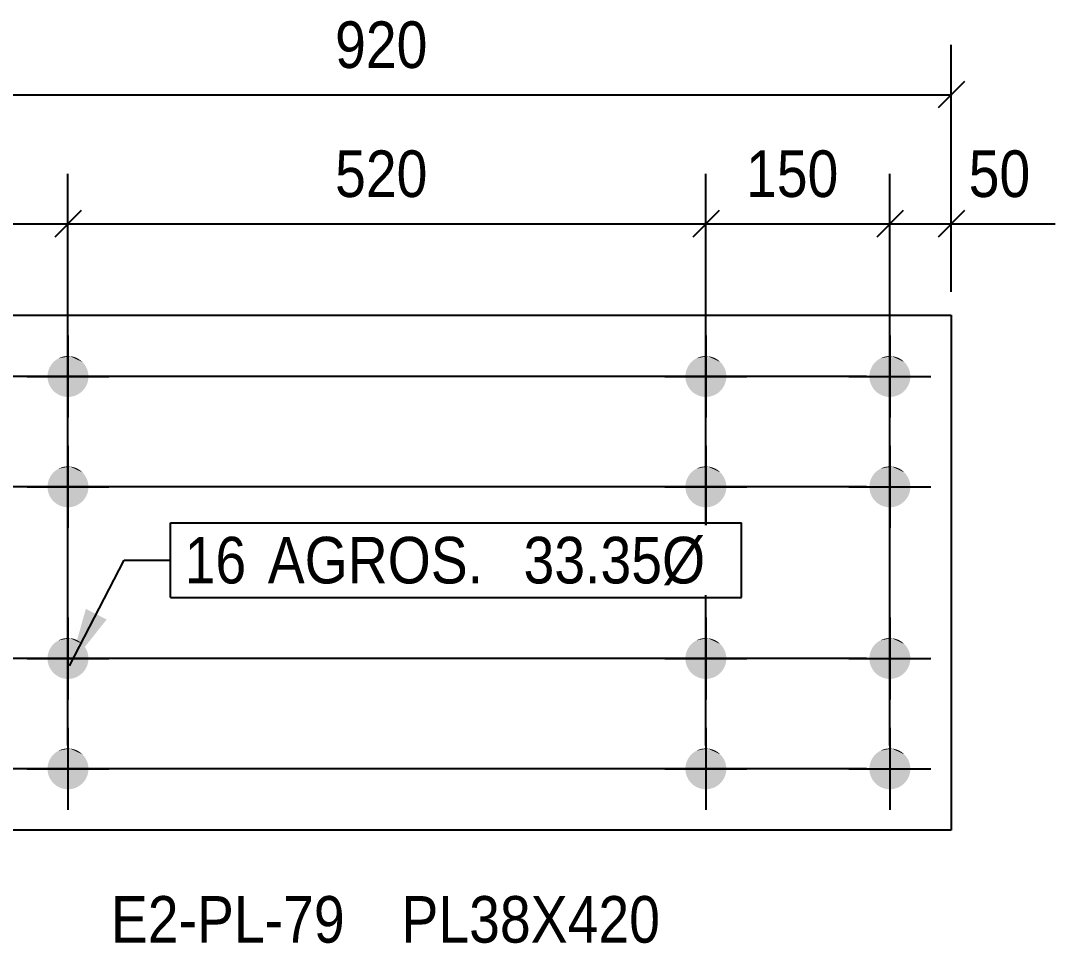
# Model space of a CAD drawing. Header units: millimetres. Extents: x 67 to 383, y 106 to 148.
# Drawn here: x 71.61 to 78.75, y 124.83 to 131.2 of the extents above; entities that cross this region are included whole.
import ezdxf

# ---------------------------------------------------------------- set-up
doc = ezdxf.new("R2010")
doc.units = ezdxf.units.MM
doc.linetypes.add('XKITLINE00', pattern=[0])
doc.styles.add('ARIAL', font='ARIAL.TTF')
doc.styles.add('ARIAL_', font='ARIAL.TTF')

msp = doc.modelspace()

# ---------------------------------------------------------------- linework, layer by layer
at = {"linetype": 'XKITLINE00'}
for p, q in [((78.0314, 129.3284), (78.0314, 131.0357)), ((78.1224, 130.7808), (77.9404, 130.5988)), ((70.2413, 130.6898), (78.0314, 130.6898)), ((71.9348, 126.1954), (71.9348, 130.1445)), ((71.9348, 126.1954), (71.9348, 130.1445)), ((76.3379, 127.7172), (76.3379, 130.1445)), ((76.3379, 127.7172), (76.3379, 130.1445)), ((77.6081, 126.1954), (77.6081, 130.1445)), ((77.6081, 126.1954), (77.6081, 130.1445)), ((78.0314, 129.3284), (78.0314, 130.1445)), ((72.0258, 129.8896), (71.8438, 129.7075)), ((72.0258, 129.8896), (71.8438, 129.7075)), ((76.4289, 129.8896), (76.2469, 129.7075)), ((76.4289, 129.8896), (76.2469, 129.7075)), ((77.6991, 129.8896), (77.517, 129.7075)), ((77.6991, 129.8896), (77.517, 129.7075)), ((78.1224, 129.8896), (77.9404, 129.7075)), ((70.6646, 129.7986), (71.9348, 129.7986)), ((71.9348, 129.7986), (76.3379, 129.7986)), ((76.3379, 129.7986), (77.6081, 129.7986)), ((77.6081, 129.7986), (78.0314, 129.7986)), ((78.0314, 129.7986), (78.7501, 129.7986)), ((78.0314, 129.7986), (78.7501, 129.7986)), ((77.4472, 128.7442), (69.0706, 128.7442)), ((77.4472, 128.7442), (69.0706, 128.7442)), ((77.4472, 127.9821), (69.0706, 127.9821)), ((77.4472, 127.9821), (69.0706, 127.9821)), ((72.6435, 127.7332), (76.5835, 127.7332)), ((72.6435, 127.2184), (72.6435, 127.7332)), ((76.5835, 127.2184), (76.5835, 127.7332)), ((71.9462, 126.745), (72.3218, 127.4758)), ((72.3218, 127.4758), (72.6435, 127.4758)), ((72.6435, 127.2184), (76.5835, 127.2184)), ((76.3379, 126.1954), (76.3379, 127.2345)), ((76.3379, 126.1954), (76.3379, 127.2345)), ((77.4472, 126.7966), (69.0706, 126.7966)), ((77.4472, 126.7966), (69.0706, 126.7966)), ((77.4472, 126.0345), (69.0706, 126.0345)), ((77.4472, 126.0345), (69.0706, 126.0345))]:
    msp.add_line(p, q, dxfattribs=at)
at = {"color": 2, "linetype": 'XKITLINE00'}
for p, q in [((70.2413, 129.1675), (78.0314, 129.1675)), ((78.0314, 129.1675), (78.0314, 125.6112)), ((78.0314, 125.6112), (70.2413, 125.6112))]:
    msp.add_line(p, q, dxfattribs=at)
at = {"color": 3, "linetype": 'XKITLINE00'}
for p, q in [((71.9348, 129.0265), (71.9348, 128.4618)), ((76.3379, 129.0265), (76.3379, 128.4618)), ((77.6081, 129.0265), (77.6081, 128.4618)), ((71.6524, 128.7442), (72.2172, 128.7442)), ((76.0555, 128.7442), (76.6203, 128.7442)), ((77.3257, 128.7442), (77.8904, 128.7442)), ((71.9348, 128.2645), (71.9348, 127.6997)), ((76.3379, 128.2645), (76.3379, 127.7172)), ((77.6081, 128.2645), (77.6081, 127.6997)), ((71.6524, 127.9821), (72.2172, 127.9821)), ((76.0555, 127.9821), (76.6203, 127.9821)), ((77.3257, 127.9821), (77.8904, 127.9821)), ((71.9348, 127.079), (71.9348, 126.5142)), ((76.3379, 127.079), (76.3379, 126.5142)), ((77.6081, 127.079), (77.6081, 126.5142)), ((71.6524, 126.7966), (72.2172, 126.7966)), ((76.0555, 126.7966), (76.6203, 126.7966)), ((77.3257, 126.7966), (77.8904, 126.7966)), ((71.9348, 126.3169), (71.9348, 125.7521)), ((76.3379, 126.3169), (76.3379, 125.7521)), ((77.6081, 126.3169), (77.6081, 125.7521)), ((71.6524, 126.0345), (72.2172, 126.0345)), ((76.0555, 126.0345), (76.6203, 126.0345)), ((77.3257, 126.0345), (77.8904, 126.0345))]:
    msp.add_line(p, q, dxfattribs=at)
for p in [(78.0314, 130.6898), (71.9348, 129.7986), (71.9348, 129.7986), (76.3379, 129.7986), (76.3379, 129.7986), (77.6081, 129.7986), (77.6081, 129.7986), (78.0314, 129.7986)]:
    msp.add_point(p)
at = {"color": 3, "linetype": 'Continuous'}
for points in [[(71.9486, 128.8847), (71.7943, 128.758), (71.7936, 128.7442)], [(71.9486, 128.8847), (71.7936, 128.7442), (71.7943, 128.7303)], [(71.9486, 128.8847), (71.7963, 128.7717), (71.7943, 128.758)], [(71.9486, 128.8847), (71.7943, 128.7303), (71.7963, 128.7166)], [(71.9486, 128.8847), (71.7997, 128.7851), (71.7963, 128.7717)], [(71.9486, 128.8847), (71.7963, 128.7166), (71.7997, 128.7032)], [(71.9486, 128.8847), (71.8043, 128.7982), (71.7997, 128.7851)], [(71.9486, 128.8847), (71.7997, 128.7032), (71.8043, 128.6901)], [(71.9486, 128.8847), (71.8103, 128.8107), (71.8043, 128.7982)], [(71.9486, 128.8847), (71.8043, 128.6901), (71.8103, 128.6776)], [(71.9486, 128.8847), (71.8174, 128.8226), (71.8103, 128.8107)], [(71.9486, 128.8847), (71.8103, 128.6776), (71.8174, 128.6657)], [(71.9486, 128.8847), (71.8256, 128.8337), (71.8174, 128.8226)], [(71.9486, 128.8847), (71.8174, 128.6657), (71.8256, 128.6546)], [(71.9486, 128.8847), (71.8349, 128.844), (71.8256, 128.8337)], [(71.9486, 128.8847), (71.8256, 128.6546), (71.8349, 128.6443)], [(71.9486, 128.8847), (71.8452, 128.8533), (71.8349, 128.844)], [(71.9486, 128.8847), (71.8349, 128.6443), (71.8452, 128.635)], [(71.9486, 128.8847), (71.8563, 128.8616), (71.8452, 128.8533)], [(71.9486, 128.8847), (71.8452, 128.635), (71.8563, 128.6268)], [(71.9486, 128.8847), (71.8682, 128.8687), (71.8563, 128.8616)], [(71.9486, 128.8847), (71.8563, 128.6268), (71.8682, 128.6196)], [(71.9486, 128.8847), (71.8807, 128.8746), (71.8682, 128.8687)], [(71.9486, 128.8847), (71.8682, 128.6196), (71.8807, 128.6137)], [(71.9486, 128.8847), (71.8938, 128.8793), (71.8807, 128.8746)], [(71.9486, 128.8847), (71.8807, 128.6137), (71.8938, 128.609)], [(71.9486, 128.8847), (71.9072, 128.8826), (71.8938, 128.8793)], [(71.9486, 128.8847), (71.8938, 128.609), (71.9072, 128.6057)], [(71.9486, 128.8847), (71.9209, 128.8847), (71.9072, 128.8826)], [(71.9486, 128.8847), (71.9072, 128.6057), (71.9209, 128.6036)], [(71.9486, 128.8847), (71.9348, 128.8854), (71.9209, 128.8847)], [(71.9486, 128.8847), (71.9209, 128.6036), (71.9348, 128.603)], [(71.9486, 128.8847), (71.9348, 128.603), (71.9486, 128.6036)], [(71.9486, 128.8847), (71.9486, 128.6036), (71.9623, 128.6057)], [(71.9486, 128.8847), (71.9623, 128.6057), (71.9758, 128.609)], [(71.9486, 128.8847), (71.9758, 128.609), (71.9888, 128.6137)], [(71.9486, 128.8847), (71.9888, 128.6137), (72.0013, 128.6196)], [(71.9486, 128.8847), (72.0013, 128.6196), (72.0132, 128.6268)], [(71.9486, 128.8847), (72.0132, 128.6268), (72.0244, 128.635)], [(71.9486, 128.8847), (72.0244, 128.635), (72.0346, 128.6443)], [(71.9486, 128.8847), (72.0346, 128.6443), (72.0439, 128.6546)], [(71.9486, 128.8847), (72.0439, 128.6546), (72.0522, 128.6657)], [(71.9486, 128.8847), (72.0522, 128.6657), (72.0593, 128.6776)], [(71.9486, 128.8847), (72.0593, 128.6776), (72.0652, 128.6901)], [(71.9486, 128.8847), (72.0652, 128.6901), (72.0699, 128.7032)], [(71.9486, 128.8847), (72.0699, 128.7032), (72.0733, 128.7166)], [(71.9486, 128.8847), (72.0733, 128.7166), (72.0753, 128.7303)], [(71.9486, 128.8847), (72.0753, 128.7303), (72.076, 128.7442)], [(71.9486, 128.8847), (72.076, 128.7442), (72.0753, 128.758)], [(71.9486, 128.8847), (72.0753, 128.758), (72.0733, 128.7717)], [(71.9486, 128.8847), (72.0733, 128.7717), (72.0699, 128.7851)], [(71.9486, 128.8847), (72.0699, 128.7851), (72.0652, 128.7982)], [(71.9486, 128.8847), (72.0652, 128.7982), (72.0593, 128.8107)], [(71.9486, 128.8847), (72.0593, 128.8107), (72.0522, 128.8226)], [(71.9486, 128.8847), (72.0522, 128.8226), (72.0439, 128.8337)], [(71.9486, 128.8847), (72.0439, 128.8337), (72.0346, 128.844)], [(71.9486, 128.8847), (72.0346, 128.844), (72.0244, 128.8533)], [(71.9486, 128.8847), (72.0244, 128.8533), (72.0132, 128.8616)], [(71.9486, 128.8847), (72.0132, 128.8616), (72.0013, 128.8687)], [(71.9486, 128.8847), (72.0013, 128.8687), (71.9888, 128.8746)], [(71.9486, 128.8847), (71.9888, 128.8746), (71.9758, 128.8793)], [(71.9486, 128.8847), (71.9758, 128.8793), (71.9623, 128.8826)], [(76.3518, 128.8847), (76.1974, 128.758), (76.1967, 128.7442)], [(76.3518, 128.8847), (76.1967, 128.7442), (76.1974, 128.7303)], [(76.3518, 128.8847), (76.1994, 128.7717), (76.1974, 128.758)], [(76.3518, 128.8847), (76.1974, 128.7303), (76.1994, 128.7166)], [(76.3518, 128.8847), (76.2028, 128.7851), (76.1994, 128.7717)], [(76.3518, 128.8847), (76.1994, 128.7166), (76.2028, 128.7032)], [(76.3518, 128.8847), (76.2075, 128.7982), (76.2028, 128.7851)], [(76.3518, 128.8847), (76.2028, 128.7032), (76.2075, 128.6901)], [(76.3518, 128.8847), (76.2134, 128.8107), (76.2075, 128.7982)], [(76.3518, 128.8847), (76.2075, 128.6901), (76.2134, 128.6776)], [(76.3518, 128.8847), (76.2205, 128.8226), (76.2134, 128.8107)], [(76.3518, 128.8847), (76.2134, 128.6776), (76.2205, 128.6657)], [(76.3518, 128.8847), (76.2288, 128.8337), (76.2205, 128.8226)], [(76.3518, 128.8847), (76.2205, 128.6657), (76.2288, 128.6546)], [(76.3518, 128.8847), (76.2381, 128.844), (76.2288, 128.8337)], [(76.3518, 128.8847), (76.2288, 128.6546), (76.2381, 128.6443)], [(76.3518, 128.8847), (76.2483, 128.8533), (76.2381, 128.844)], [(76.3518, 128.8847), (76.2381, 128.6443), (76.2483, 128.635)], [(76.3518, 128.8847), (76.2595, 128.8616), (76.2483, 128.8533)], [(76.3518, 128.8847), (76.2483, 128.635), (76.2595, 128.6268)], [(76.3518, 128.8847), (76.2714, 128.8687), (76.2595, 128.8616)], [(76.3518, 128.8847), (76.2595, 128.6268), (76.2714, 128.6196)], [(76.3518, 128.8847), (76.2839, 128.8746), (76.2714, 128.8687)], [(76.3518, 128.8847), (76.2714, 128.6196), (76.2839, 128.6137)], [(76.3518, 128.8847), (76.2969, 128.8793), (76.2839, 128.8746)], [(76.3518, 128.8847), (76.2839, 128.6137), (76.2969, 128.609)], [(76.3518, 128.8847), (76.3104, 128.8826), (76.2969, 128.8793)], [(76.3518, 128.8847), (76.2969, 128.609), (76.3104, 128.6057)], [(76.3518, 128.8847), (76.3241, 128.8847), (76.3104, 128.8826)], [(76.3518, 128.8847), (76.3104, 128.6057), (76.3241, 128.6036)], [(76.3518, 128.8847), (76.3379, 128.8854), (76.3241, 128.8847)], [(76.3518, 128.8847), (76.3241, 128.6036), (76.3379, 128.603)], [(76.3518, 128.8847), (76.3379, 128.603), (76.3518, 128.6036)], [(76.3518, 128.8847), (76.3518, 128.6036), (76.3655, 128.6057)], [(76.3518, 128.8847), (76.3655, 128.6057), (76.3789, 128.609)], [(76.3518, 128.8847), (76.3789, 128.609), (76.3919, 128.6137)], [(76.3518, 128.8847), (76.3919, 128.6137), (76.4045, 128.6196)], [(76.3518, 128.8847), (76.4045, 128.6196), (76.4164, 128.6268)], [(76.3518, 128.8847), (76.4164, 128.6268), (76.4275, 128.635)], [(76.3518, 128.8847), (76.4275, 128.635), (76.4378, 128.6443)], [(76.3518, 128.8847), (76.4378, 128.6443), (76.4471, 128.6546)], [(76.3518, 128.8847), (76.4471, 128.6546), (76.4553, 128.6657)], [(76.3518, 128.8847), (76.4553, 128.6657), (76.4624, 128.6776)], [(76.3518, 128.8847), (76.4624, 128.6776), (76.4684, 128.6901)], [(76.3518, 128.8847), (76.4684, 128.6901), (76.473, 128.7032)], [(76.3518, 128.8847), (76.473, 128.7032), (76.4764, 128.7166)], [(76.3518, 128.8847), (76.4764, 128.7166), (76.4784, 128.7303)], [(76.3518, 128.8847), (76.4784, 128.7303), (76.4791, 128.7442)], [(76.3518, 128.8847), (76.4791, 128.7442), (76.4784, 128.758)], [(76.3518, 128.8847), (76.4784, 128.758), (76.4764, 128.7717)], [(76.3518, 128.8847), (76.4764, 128.7717), (76.473, 128.7851)], [(76.3518, 128.8847), (76.473, 128.7851), (76.4684, 128.7982)], [(76.3518, 128.8847), (76.4684, 128.7982), (76.4624, 128.8107)], [(76.3518, 128.8847), (76.4624, 128.8107), (76.4553, 128.8226)], [(76.3518, 128.8847), (76.4553, 128.8226), (76.4471, 128.8337)], [(76.3518, 128.8847), (76.4471, 128.8337), (76.4378, 128.844)], [(76.3518, 128.8847), (76.4378, 128.844), (76.4275, 128.8533)], [(76.3518, 128.8847), (76.4275, 128.8533), (76.4164, 128.8616)], [(76.3518, 128.8847), (76.4164, 128.8616), (76.4045, 128.8687)], [(76.3518, 128.8847), (76.4045, 128.8687), (76.3919, 128.8746)], [(76.3518, 128.8847), (76.3919, 128.8746), (76.3789, 128.8793)], [(76.3518, 128.8847), (76.3789, 128.8793), (76.3655, 128.8826)], [(77.6219, 128.8847), (77.4675, 128.758), (77.4669, 128.7442)], [(77.6219, 128.8847), (77.4669, 128.7442), (77.4675, 128.7303)], [(77.6219, 128.8847), (77.4696, 128.7717), (77.4675, 128.758)], [(77.6219, 128.8847), (77.4675, 128.7303), (77.4696, 128.7166)], [(77.6219, 128.8847), (77.4729, 128.7851), (77.4696, 128.7717)], [(77.6219, 128.8847), (77.4696, 128.7166), (77.4729, 128.7032)], [(77.6219, 128.8847), (77.4776, 128.7982), (77.4729, 128.7851)], [(77.6219, 128.8847), (77.4729, 128.7032), (77.4776, 128.6901)], [(77.6219, 128.8847), (77.4835, 128.8107), (77.4776, 128.7982)], [(77.6219, 128.8847), (77.4776, 128.6901), (77.4835, 128.6776)], [(77.6219, 128.8847), (77.4906, 128.8226), (77.4835, 128.8107)], [(77.6219, 128.8847), (77.4835, 128.6776), (77.4906, 128.6657)], [(77.6219, 128.8847), (77.4989, 128.8337), (77.4906, 128.8226)], [(77.6219, 128.8847), (77.4906, 128.6657), (77.4989, 128.6546)], [(77.6219, 128.8847), (77.5082, 128.844), (77.4989, 128.8337)], [(77.6219, 128.8847), (77.4989, 128.6546), (77.5082, 128.6443)], [(77.6219, 128.8847), (77.5185, 128.8533), (77.5082, 128.844)], [(77.6219, 128.8847), (77.5082, 128.6443), (77.5185, 128.635)], [(77.6219, 128.8847), (77.5296, 128.8616), (77.5185, 128.8533)], [(77.6219, 128.8847), (77.5185, 128.635), (77.5296, 128.6268)], [(77.6219, 128.8847), (77.5415, 128.8687), (77.5296, 128.8616)], [(77.6219, 128.8847), (77.5296, 128.6268), (77.5415, 128.6196)], [(77.6219, 128.8847), (77.554, 128.8746), (77.5415, 128.8687)], [(77.6219, 128.8847), (77.5415, 128.6196), (77.554, 128.6137)], [(77.6219, 128.8847), (77.5671, 128.8793), (77.554, 128.8746)], [(77.6219, 128.8847), (77.554, 128.6137), (77.5671, 128.609)], [(77.6219, 128.8847), (77.5805, 128.8826), (77.5671, 128.8793)], [(77.6219, 128.8847), (77.5671, 128.609), (77.5805, 128.6057)], [(77.6219, 128.8847), (77.5942, 128.8847), (77.5805, 128.8826)], [(77.6219, 128.8847), (77.5805, 128.6057), (77.5942, 128.6036)], [(77.6219, 128.8847), (77.6081, 128.8854), (77.5942, 128.8847)], [(77.6219, 128.8847), (77.5942, 128.6036), (77.6081, 128.603)], [(77.6219, 128.8847), (77.6081, 128.603), (77.6219, 128.6036)], [(77.6219, 128.8847), (77.6219, 128.6036), (77.6356, 128.6057)], [(77.6219, 128.8847), (77.6356, 128.6057), (77.649, 128.609)], [(77.6219, 128.8847), (77.649, 128.609), (77.6621, 128.6137)], [(77.6219, 128.8847), (77.6621, 128.6137), (77.6746, 128.6196)], [(77.6219, 128.8847), (77.6746, 128.6196), (77.6865, 128.6268)], [(77.6219, 128.8847), (77.6865, 128.6268), (77.6976, 128.635)], [(77.6219, 128.8847), (77.6976, 128.635), (77.7079, 128.6443)], [(77.6219, 128.8847), (77.7079, 128.6443), (77.7172, 128.6546)], [(77.6219, 128.8847), (77.7172, 128.6546), (77.7255, 128.6657)], [(77.6219, 128.8847), (77.7255, 128.6657), (77.7326, 128.6776)], [(77.6219, 128.8847), (77.7326, 128.6776), (77.7385, 128.6901)], [(77.6219, 128.8847), (77.7385, 128.6901), (77.7432, 128.7032)], [(77.6219, 128.8847), (77.7432, 128.7032), (77.7465, 128.7166)], [(77.6219, 128.8847), (77.7465, 128.7166), (77.7486, 128.7303)], [(77.6219, 128.8847), (77.7486, 128.7303), (77.7492, 128.7442)], [(77.6219, 128.8847), (77.7492, 128.7442), (77.7486, 128.758)], [(77.6219, 128.8847), (77.7486, 128.758), (77.7465, 128.7717)], [(77.6219, 128.8847), (77.7465, 128.7717), (77.7432, 128.7851)], [(77.6219, 128.8847), (77.7432, 128.7851), (77.7385, 128.7982)], [(77.6219, 128.8847), (77.7385, 128.7982), (77.7326, 128.8107)], [(77.6219, 128.8847), (77.7326, 128.8107), (77.7255, 128.8226)], [(77.6219, 128.8847), (77.7255, 128.8226), (77.7172, 128.8337)], [(77.6219, 128.8847), (77.7172, 128.8337), (77.7079, 128.844)], [(77.6219, 128.8847), (77.7079, 128.844), (77.6976, 128.8533)], [(77.6219, 128.8847), (77.6976, 128.8533), (77.6865, 128.8616)], [(77.6219, 128.8847), (77.6865, 128.8616), (77.6746, 128.8687)], [(77.6219, 128.8847), (77.6746, 128.8687), (77.6621, 128.8746)], [(77.6219, 128.8847), (77.6621, 128.8746), (77.649, 128.8793)], [(77.6219, 128.8847), (77.649, 128.8793), (77.6356, 128.8826)], [(71.9486, 128.1226), (71.9348, 128.1233), (71.9209, 128.1226)], [(76.3518, 128.1226), (76.3379, 128.1233), (76.3241, 128.1226)], [(77.6219, 128.1226), (77.6081, 128.1233), (77.5942, 128.1226)], [(71.9486, 128.1226), (71.7943, 127.9959), (71.7936, 127.9821)], [(71.9486, 128.1226), (71.7936, 127.9821), (71.7943, 127.9682)], [(71.9486, 128.1226), (71.7963, 128.0096), (71.7943, 127.9959)], [(71.9486, 128.1226), (71.7943, 127.9682), (71.7963, 127.9545)], [(71.9486, 128.1226), (71.7997, 128.0231), (71.7963, 128.0096)], [(71.9486, 128.1226), (71.7963, 127.9545), (71.7997, 127.9411)], [(71.9486, 128.1226), (71.8043, 128.0361), (71.7997, 128.0231)], [(71.9486, 128.1226), (71.7997, 127.9411), (71.8043, 127.928)], [(71.9486, 128.1226), (71.8103, 128.0486), (71.8043, 128.0361)], [(71.9486, 128.1226), (71.8043, 127.928), (71.8103, 127.9155)], [(71.9486, 128.1226), (71.8174, 128.0605), (71.8103, 128.0486)], [(71.9486, 128.1226), (71.8103, 127.9155), (71.8174, 127.9036)], [(71.9486, 128.1226), (71.8256, 128.0716), (71.8174, 128.0605)], [(71.9486, 128.1226), (71.8174, 127.9036), (71.8256, 127.8925)], [(71.9486, 128.1226), (71.8349, 128.0819), (71.8256, 128.0716)], [(71.9486, 128.1226), (71.8256, 127.8925), (71.8349, 127.8822)], [(71.9486, 128.1226), (71.8452, 128.0912), (71.8349, 128.0819)], [(71.9486, 128.1226), (71.8349, 127.8822), (71.8452, 127.8729)], [(71.9486, 128.1226), (71.8563, 128.0995), (71.8452, 128.0912)], [(71.9486, 128.1226), (71.8452, 127.8729), (71.8563, 127.8647)], [(71.9486, 128.1226), (71.8682, 128.1066), (71.8563, 128.0995)], [(71.9486, 128.1226), (71.8563, 127.8647), (71.8682, 127.8575)], [(71.9486, 128.1226), (71.8807, 128.1125), (71.8682, 128.1066)], [(71.9486, 128.1226), (71.8682, 127.8575), (71.8807, 127.8516)], [(71.9486, 128.1226), (71.8938, 128.1172), (71.8807, 128.1125)], [(71.9486, 128.1226), (71.8807, 127.8516), (71.8938, 127.847)], [(71.9486, 128.1226), (71.9072, 128.1206), (71.8938, 128.1172)], [(71.9486, 128.1226), (71.8938, 127.847), (71.9072, 127.8436)], [(71.9486, 128.1226), (71.9209, 128.1226), (71.9072, 128.1206)], [(71.9486, 128.1226), (71.9072, 127.8436), (71.9209, 127.8416)], [(71.9486, 128.1226), (71.9209, 127.8416), (71.9348, 127.8409)], [(71.9486, 128.1226), (71.9348, 127.8409), (71.9486, 127.8416)], [(71.9486, 128.1226), (71.9486, 127.8416), (71.9623, 127.8436)], [(71.9486, 128.1226), (71.9623, 127.8436), (71.9758, 127.847)], [(71.9486, 128.1226), (71.9758, 127.847), (71.9888, 127.8516)], [(71.9486, 128.1226), (71.9888, 127.8516), (72.0013, 127.8575)], [(71.9486, 128.1226), (72.0013, 127.8575), (72.0132, 127.8647)], [(71.9486, 128.1226), (72.0132, 127.8647), (72.0244, 127.8729)], [(71.9486, 128.1226), (72.0244, 127.8729), (72.0346, 127.8822)], [(71.9486, 128.1226), (72.0346, 127.8822), (72.0439, 127.8925)], [(71.9486, 128.1226), (72.0439, 127.8925), (72.0522, 127.9036)], [(71.9486, 128.1226), (72.0522, 127.9036), (72.0593, 127.9155)], [(71.9486, 128.1226), (72.0593, 127.9155), (72.0652, 127.928)], [(71.9486, 128.1226), (72.0652, 127.928), (72.0699, 127.9411)], [(71.9486, 128.1226), (72.0699, 127.9411), (72.0733, 127.9545)], [(71.9486, 128.1226), (72.0733, 127.9545), (72.0753, 127.9682)], [(71.9486, 128.1226), (72.0753, 127.9682), (72.076, 127.9821)], [(71.9486, 128.1226), (72.076, 127.9821), (72.0753, 127.9959)], [(71.9486, 128.1226), (72.0753, 127.9959), (72.0733, 128.0096)], [(71.9486, 128.1226), (72.0733, 128.0096), (72.0699, 128.0231)], [(71.9486, 128.1226), (72.0699, 128.0231), (72.0652, 128.0361)], [(71.9486, 128.1226), (72.0652, 128.0361), (72.0593, 128.0486)], [(71.9486, 128.1226), (72.0593, 128.0486), (72.0522, 128.0605)], [(71.9486, 128.1226), (72.0522, 128.0605), (72.0439, 128.0716)], [(71.9486, 128.1226), (72.0439, 128.0716), (72.0346, 128.0819)], [(71.9486, 128.1226), (72.0346, 128.0819), (72.0244, 128.0912)], [(71.9486, 128.1226), (72.0244, 128.0912), (72.0132, 128.0995)], [(71.9486, 128.1226), (72.0132, 128.0995), (72.0013, 128.1066)], [(71.9486, 128.1226), (72.0013, 128.1066), (71.9888, 128.1125)], [(71.9486, 128.1226), (71.9888, 128.1125), (71.9758, 128.1172)], [(71.9486, 128.1226), (71.9758, 128.1172), (71.9623, 128.1206)], [(76.3518, 128.1226), (76.1974, 127.9959), (76.1967, 127.9821)], [(76.3518, 128.1226), (76.1967, 127.9821), (76.1974, 127.9682)], [(76.3518, 128.1226), (76.1994, 128.0096), (76.1974, 127.9959)], [(76.3518, 128.1226), (76.1974, 127.9682), (76.1994, 127.9545)], [(76.3518, 128.1226), (76.2028, 128.0231), (76.1994, 128.0096)], [(76.3518, 128.1226), (76.1994, 127.9545), (76.2028, 127.9411)], [(76.3518, 128.1226), (76.2075, 128.0361), (76.2028, 128.0231)], [(76.3518, 128.1226), (76.2028, 127.9411), (76.2075, 127.928)], [(76.3518, 128.1226), (76.2134, 128.0486), (76.2075, 128.0361)], [(76.3518, 128.1226), (76.2075, 127.928), (76.2134, 127.9155)], [(76.3518, 128.1226), (76.2205, 128.0605), (76.2134, 128.0486)], [(76.3518, 128.1226), (76.2134, 127.9155), (76.2205, 127.9036)], [(76.3518, 128.1226), (76.2288, 128.0716), (76.2205, 128.0605)], [(76.3518, 128.1226), (76.2205, 127.9036), (76.2288, 127.8925)], [(76.3518, 128.1226), (76.2381, 128.0819), (76.2288, 128.0716)], [(76.3518, 128.1226), (76.2288, 127.8925), (76.2381, 127.8822)], [(76.3518, 128.1226), (76.2483, 128.0912), (76.2381, 128.0819)], [(76.3518, 128.1226), (76.2381, 127.8822), (76.2483, 127.8729)], [(76.3518, 128.1226), (76.2595, 128.0995), (76.2483, 128.0912)], [(76.3518, 128.1226), (76.2483, 127.8729), (76.2595, 127.8647)], [(76.3518, 128.1226), (76.2714, 128.1066), (76.2595, 128.0995)], [(76.3518, 128.1226), (76.2595, 127.8647), (76.2714, 127.8575)], [(76.3518, 128.1226), (76.2839, 128.1125), (76.2714, 128.1066)], [(76.3518, 128.1226), (76.2714, 127.8575), (76.2839, 127.8516)], [(76.3518, 128.1226), (76.2969, 128.1172), (76.2839, 128.1125)], [(76.3518, 128.1226), (76.2839, 127.8516), (76.2969, 127.847)], [(76.3518, 128.1226), (76.3104, 128.1206), (76.2969, 128.1172)], [(76.3518, 128.1226), (76.2969, 127.847), (76.3104, 127.8436)], [(76.3518, 128.1226), (76.3241, 128.1226), (76.3104, 128.1206)], [(76.3518, 128.1226), (76.3104, 127.8436), (76.3241, 127.8416)], [(76.3518, 128.1226), (76.3241, 127.8416), (76.3379, 127.8409)], [(76.3518, 128.1226), (76.3379, 127.8409), (76.3518, 127.8416)], [(76.3518, 128.1226), (76.3518, 127.8416), (76.3655, 127.8436)], [(76.3518, 128.1226), (76.3655, 127.8436), (76.3789, 127.847)], [(76.3518, 128.1226), (76.3789, 127.847), (76.3919, 127.8516)], [(76.3518, 128.1226), (76.3919, 127.8516), (76.4045, 127.8575)], [(76.3518, 128.1226), (76.4045, 127.8575), (76.4164, 127.8647)], [(76.3518, 128.1226), (76.4164, 127.8647), (76.4275, 127.8729)], [(76.3518, 128.1226), (76.4275, 127.8729), (76.4378, 127.8822)], [(76.3518, 128.1226), (76.4378, 127.8822), (76.4471, 127.8925)], [(76.3518, 128.1226), (76.4471, 127.8925), (76.4553, 127.9036)], [(76.3518, 128.1226), (76.4553, 127.9036), (76.4624, 127.9155)], [(76.3518, 128.1226), (76.4624, 127.9155), (76.4684, 127.928)], [(76.3518, 128.1226), (76.4684, 127.928), (76.473, 127.9411)], [(76.3518, 128.1226), (76.473, 127.9411), (76.4764, 127.9545)], [(76.3518, 128.1226), (76.4764, 127.9545), (76.4784, 127.9682)], [(76.3518, 128.1226), (76.4784, 127.9682), (76.4791, 127.9821)], [(76.3518, 128.1226), (76.4791, 127.9821), (76.4784, 127.9959)], [(76.3518, 128.1226), (76.4784, 127.9959), (76.4764, 128.0096)], [(76.3518, 128.1226), (76.4764, 128.0096), (76.473, 128.0231)], [(76.3518, 128.1226), (76.473, 128.0231), (76.4684, 128.0361)], [(76.3518, 128.1226), (76.4684, 128.0361), (76.4624, 128.0486)], [(76.3518, 128.1226), (76.4624, 128.0486), (76.4553, 128.0605)], [(76.3518, 128.1226), (76.4553, 128.0605), (76.4471, 128.0716)], [(76.3518, 128.1226), (76.4471, 128.0716), (76.4378, 128.0819)], [(76.3518, 128.1226), (76.4378, 128.0819), (76.4275, 128.0912)], [(76.3518, 128.1226), (76.4275, 128.0912), (76.4164, 128.0995)], [(76.3518, 128.1226), (76.4164, 128.0995), (76.4045, 128.1066)], [(76.3518, 128.1226), (76.4045, 128.1066), (76.3919, 128.1125)], [(76.3518, 128.1226), (76.3919, 128.1125), (76.3789, 128.1172)], [(76.3518, 128.1226), (76.3789, 128.1172), (76.3655, 128.1206)], [(77.6219, 128.1226), (77.4675, 127.9959), (77.4669, 127.9821)], [(77.6219, 128.1226), (77.4669, 127.9821), (77.4675, 127.9682)], [(77.6219, 128.1226), (77.4696, 128.0096), (77.4675, 127.9959)], [(77.6219, 128.1226), (77.4675, 127.9682), (77.4696, 127.9545)], [(77.6219, 128.1226), (77.4729, 128.0231), (77.4696, 128.0096)], [(77.6219, 128.1226), (77.4696, 127.9545), (77.4729, 127.9411)], [(77.6219, 128.1226), (77.4776, 128.0361), (77.4729, 128.0231)], [(77.6219, 128.1226), (77.4729, 127.9411), (77.4776, 127.928)], [(77.6219, 128.1226), (77.4835, 128.0486), (77.4776, 128.0361)], [(77.6219, 128.1226), (77.4776, 127.928), (77.4835, 127.9155)], [(77.6219, 128.1226), (77.4906, 128.0605), (77.4835, 128.0486)], [(77.6219, 128.1226), (77.4835, 127.9155), (77.4906, 127.9036)], [(77.6219, 128.1226), (77.4989, 128.0716), (77.4906, 128.0605)], [(77.6219, 128.1226), (77.4906, 127.9036), (77.4989, 127.8925)], [(77.6219, 128.1226), (77.5082, 128.0819), (77.4989, 128.0716)], [(77.6219, 128.1226), (77.4989, 127.8925), (77.5082, 127.8822)], [(77.6219, 128.1226), (77.5185, 128.0912), (77.5082, 128.0819)], [(77.6219, 128.1226), (77.5082, 127.8822), (77.5185, 127.8729)], [(77.6219, 128.1226), (77.5296, 128.0995), (77.5185, 128.0912)], [(77.6219, 128.1226), (77.5185, 127.8729), (77.5296, 127.8647)], [(77.6219, 128.1226), (77.5415, 128.1066), (77.5296, 128.0995)], [(77.6219, 128.1226), (77.5296, 127.8647), (77.5415, 127.8575)], [(77.6219, 128.1226), (77.554, 128.1125), (77.5415, 128.1066)], [(77.6219, 128.1226), (77.5415, 127.8575), (77.554, 127.8516)], [(77.6219, 128.1226), (77.5671, 128.1172), (77.554, 128.1125)], [(77.6219, 128.1226), (77.554, 127.8516), (77.5671, 127.847)], [(77.6219, 128.1226), (77.5805, 128.1206), (77.5671, 128.1172)], [(77.6219, 128.1226), (77.5671, 127.847), (77.5805, 127.8436)], [(77.6219, 128.1226), (77.5942, 128.1226), (77.5805, 128.1206)], [(77.6219, 128.1226), (77.5805, 127.8436), (77.5942, 127.8416)], [(77.6219, 128.1226), (77.5942, 127.8416), (77.6081, 127.8409)], [(77.6219, 128.1226), (77.6081, 127.8409), (77.6219, 127.8416)], [(77.6219, 128.1226), (77.6219, 127.8416), (77.6356, 127.8436)], [(77.6219, 128.1226), (77.6356, 127.8436), (77.649, 127.847)], [(77.6219, 128.1226), (77.649, 127.847), (77.6621, 127.8516)], [(77.6219, 128.1226), (77.6621, 127.8516), (77.6746, 127.8575)], [(77.6219, 128.1226), (77.6746, 127.8575), (77.6865, 127.8647)], [(77.6219, 128.1226), (77.6865, 127.8647), (77.6976, 127.8729)], [(77.6219, 128.1226), (77.6976, 127.8729), (77.7079, 127.8822)], [(77.6219, 128.1226), (77.7079, 127.8822), (77.7172, 127.8925)], [(77.6219, 128.1226), (77.7172, 127.8925), (77.7255, 127.9036)], [(77.6219, 128.1226), (77.7255, 127.9036), (77.7326, 127.9155)], [(77.6219, 128.1226), (77.7326, 127.9155), (77.7385, 127.928)], [(77.6219, 128.1226), (77.7385, 127.928), (77.7432, 127.9411)], [(77.6219, 128.1226), (77.7432, 127.9411), (77.7465, 127.9545)], [(77.6219, 128.1226), (77.7465, 127.9545), (77.7486, 127.9682)], [(77.6219, 128.1226), (77.7486, 127.9682), (77.7492, 127.9821)], [(77.6219, 128.1226), (77.7492, 127.9821), (77.7486, 127.9959)], [(77.6219, 128.1226), (77.7486, 127.9959), (77.7465, 128.0096)], [(77.6219, 128.1226), (77.7465, 128.0096), (77.7432, 128.0231)], [(77.6219, 128.1226), (77.7432, 128.0231), (77.7385, 128.0361)], [(77.6219, 128.1226), (77.7385, 128.0361), (77.7326, 128.0486)], [(77.6219, 128.1226), (77.7326, 128.0486), (77.7255, 128.0605)], [(77.6219, 128.1226), (77.7255, 128.0605), (77.7172, 128.0716)], [(77.6219, 128.1226), (77.7172, 128.0716), (77.7079, 128.0819)], [(77.6219, 128.1226), (77.7079, 128.0819), (77.6976, 128.0912)], [(77.6219, 128.1226), (77.6976, 128.0912), (77.6865, 128.0995)], [(77.6219, 128.1226), (77.6865, 128.0995), (77.6746, 128.1066)], [(77.6219, 128.1226), (77.6746, 128.1066), (77.6621, 128.1125)], [(77.6219, 128.1226), (77.6621, 128.1125), (77.649, 128.1172)], [(77.6219, 128.1226), (77.649, 128.1172), (77.6356, 128.1206)], [(71.9486, 126.9371), (71.7943, 126.8105), (71.7936, 126.7966)], [(71.9486, 126.9371), (71.7936, 126.7966), (71.7943, 126.7828)], [(71.9486, 126.9371), (71.7963, 126.8242), (71.7943, 126.8105)], [(71.9486, 126.9371), (71.7943, 126.7828), (71.7963, 126.7691)], [(71.9486, 126.9371), (71.7997, 126.8376), (71.7963, 126.8242)], [(71.9486, 126.9371), (71.7963, 126.7691), (71.7997, 126.7556)], [(71.9486, 126.9371), (71.8043, 126.8506), (71.7997, 126.8376)], [(71.9486, 126.9371), (71.7997, 126.7556), (71.8043, 126.7426)], [(71.9486, 126.9371), (71.8103, 126.8632), (71.8043, 126.8506)], [(71.9486, 126.9371), (71.8043, 126.7426), (71.8103, 126.7301)], [(71.9486, 126.9371), (71.8174, 126.8751), (71.8103, 126.8632)], [(71.9486, 126.9371), (71.8103, 126.7301), (71.8174, 126.7182)], [(71.9486, 126.9371), (71.8256, 126.8862), (71.8174, 126.8751)], [(71.9486, 126.9371), (71.8174, 126.7182), (71.8256, 126.707)], [(71.9486, 126.9371), (71.8349, 126.8965), (71.8256, 126.8862)], [(71.9486, 126.9371), (71.8256, 126.707), (71.8349, 126.6968)], [(71.9486, 126.9371), (71.8452, 126.9058), (71.8349, 126.8965)], [(71.9486, 126.9371), (71.8349, 126.6968), (71.8452, 126.6875)], [(71.9486, 126.9371), (71.8563, 126.914), (71.8452, 126.9058)], [(71.9486, 126.9371), (71.8452, 126.6875), (71.8563, 126.6792)], [(71.9486, 126.9371), (71.8682, 126.9211), (71.8563, 126.914)], [(71.9486, 126.9371), (71.8563, 126.6792), (71.8682, 126.6721)], [(71.9486, 126.9371), (71.8807, 126.9271), (71.8682, 126.9211)], [(71.9486, 126.9371), (71.8682, 126.6721), (71.8807, 126.6662)], [(71.9486, 126.9371), (71.8938, 126.9317), (71.8807, 126.9271)], [(71.9486, 126.9371), (71.8807, 126.6662), (71.8938, 126.6615)], [(71.9486, 126.9371), (71.9072, 126.9351), (71.8938, 126.9317)], [(71.9486, 126.9371), (71.8938, 126.6615), (71.9072, 126.6581)], [(71.9486, 126.9371), (71.9209, 126.9371), (71.9072, 126.9351)], [(71.9486, 126.9371), (71.9072, 126.6581), (71.9209, 126.6561)], [(71.9486, 126.9371), (71.9348, 126.9378), (71.9209, 126.9371)], [(71.9486, 126.9371), (71.9209, 126.6561), (71.9348, 126.6554)], [(71.9486, 126.9371), (71.9348, 126.6554), (71.9486, 126.6561)], [(71.9486, 126.9371), (71.9486, 126.6561), (71.9623, 126.6581)], [(71.9486, 126.9371), (71.9623, 126.6581), (71.9758, 126.6615)], [(71.9486, 126.9371), (71.9758, 126.6615), (71.9888, 126.6662)], [(71.9486, 126.9371), (71.9888, 126.6662), (72.0013, 126.6721)], [(71.9486, 126.9371), (72.0013, 126.6721), (72.0132, 126.6792)], [(71.9486, 126.9371), (72.0132, 126.6792), (72.0244, 126.6875)], [(71.9486, 126.9371), (72.0244, 126.6875), (72.0346, 126.6968)], [(71.9486, 126.9371), (72.0346, 126.6968), (72.0439, 126.707)], [(71.9486, 126.9371), (72.0439, 126.707), (72.0522, 126.7182)], [(71.9486, 126.9371), (72.0522, 126.7182), (72.0593, 126.7301)], [(71.9486, 126.9371), (72.0593, 126.7301), (72.0652, 126.7426)], [(71.9486, 126.9371), (72.0652, 126.7426), (72.0699, 126.7556)], [(71.9486, 126.9371), (72.0699, 126.7556), (72.0733, 126.7691)], [(71.9486, 126.9371), (72.0733, 126.7691), (72.0753, 126.7828)], [(71.9486, 126.9371), (72.0753, 126.7828), (72.076, 126.7966)], [(71.9486, 126.9371), (72.076, 126.7966), (72.0753, 126.8105)], [(71.9486, 126.9371), (72.0753, 126.8105), (72.0733, 126.8242)], [(71.9486, 126.9371), (72.0733, 126.8242), (72.0699, 126.8376)], [(71.9486, 126.9371), (72.0699, 126.8376), (72.0652, 126.8506)], [(71.9486, 126.9371), (72.0652, 126.8506), (72.0593, 126.8632)], [(71.9486, 126.9371), (72.0593, 126.8632), (72.0522, 126.8751)], [(71.9486, 126.9371), (72.0522, 126.8751), (72.0439, 126.8862)], [(71.9486, 126.9371), (72.0439, 126.8862), (72.0346, 126.8965)], [(71.9486, 126.9371), (72.0346, 126.8965), (72.0244, 126.9058)], [(71.9486, 126.9371), (72.0244, 126.9058), (72.0132, 126.914)], [(71.9486, 126.9371), (72.0132, 126.914), (72.0013, 126.9211)], [(71.9486, 126.9371), (72.0013, 126.9211), (71.9888, 126.9271)], [(71.9486, 126.9371), (71.9888, 126.9271), (71.9758, 126.9317)], [(71.9486, 126.9371), (71.9758, 126.9317), (71.9623, 126.9351)], [(76.3518, 126.9371), (76.1974, 126.8105), (76.1967, 126.7966)], [(76.3518, 126.9371), (76.1967, 126.7966), (76.1974, 126.7828)], [(76.3518, 126.9371), (76.1994, 126.8242), (76.1974, 126.8105)], [(76.3518, 126.9371), (76.1974, 126.7828), (76.1994, 126.7691)], [(76.3518, 126.9371), (76.2028, 126.8376), (76.1994, 126.8242)], [(76.3518, 126.9371), (76.1994, 126.7691), (76.2028, 126.7556)], [(76.3518, 126.9371), (76.2075, 126.8506), (76.2028, 126.8376)], [(76.3518, 126.9371), (76.2028, 126.7556), (76.2075, 126.7426)], [(76.3518, 126.9371), (76.2134, 126.8632), (76.2075, 126.8506)], [(76.3518, 126.9371), (76.2075, 126.7426), (76.2134, 126.7301)], [(76.3518, 126.9371), (76.2205, 126.8751), (76.2134, 126.8632)], [(76.3518, 126.9371), (76.2134, 126.7301), (76.2205, 126.7182)], [(76.3518, 126.9371), (76.2288, 126.8862), (76.2205, 126.8751)], [(76.3518, 126.9371), (76.2205, 126.7182), (76.2288, 126.707)], [(76.3518, 126.9371), (76.2381, 126.8965), (76.2288, 126.8862)], [(76.3518, 126.9371), (76.2288, 126.707), (76.2381, 126.6968)], [(76.3518, 126.9371), (76.2483, 126.9058), (76.2381, 126.8965)], [(76.3518, 126.9371), (76.2381, 126.6968), (76.2483, 126.6875)], [(76.3518, 126.9371), (76.2595, 126.914), (76.2483, 126.9058)], [(76.3518, 126.9371), (76.2483, 126.6875), (76.2595, 126.6792)], [(76.3518, 126.9371), (76.2714, 126.9211), (76.2595, 126.914)], [(76.3518, 126.9371), (76.2595, 126.6792), (76.2714, 126.6721)], [(76.3518, 126.9371), (76.2839, 126.9271), (76.2714, 126.9211)], [(76.3518, 126.9371), (76.2714, 126.6721), (76.2839, 126.6662)], [(76.3518, 126.9371), (76.2969, 126.9317), (76.2839, 126.9271)], [(76.3518, 126.9371), (76.2839, 126.6662), (76.2969, 126.6615)], [(76.3518, 126.9371), (76.3104, 126.9351), (76.2969, 126.9317)], [(76.3518, 126.9371), (76.2969, 126.6615), (76.3104, 126.6581)], [(76.3518, 126.9371), (76.3241, 126.9371), (76.3104, 126.9351)], [(76.3518, 126.9371), (76.3104, 126.6581), (76.3241, 126.6561)], [(76.3518, 126.9371), (76.3379, 126.9378), (76.3241, 126.9371)], [(76.3518, 126.9371), (76.3241, 126.6561), (76.3379, 126.6554)], [(76.3518, 126.9371), (76.3379, 126.6554), (76.3518, 126.6561)], [(76.3518, 126.9371), (76.3518, 126.6561), (76.3655, 126.6581)], [(76.3518, 126.9371), (76.3655, 126.6581), (76.3789, 126.6615)], [(76.3518, 126.9371), (76.3789, 126.6615), (76.3919, 126.6662)], [(76.3518, 126.9371), (76.3919, 126.6662), (76.4045, 126.6721)], [(76.3518, 126.9371), (76.4045, 126.6721), (76.4164, 126.6792)], [(76.3518, 126.9371), (76.4164, 126.6792), (76.4275, 126.6875)], [(76.3518, 126.9371), (76.4275, 126.6875), (76.4378, 126.6968)], [(76.3518, 126.9371), (76.4378, 126.6968), (76.4471, 126.707)], [(76.3518, 126.9371), (76.4471, 126.707), (76.4553, 126.7182)], [(76.3518, 126.9371), (76.4553, 126.7182), (76.4624, 126.7301)], [(76.3518, 126.9371), (76.4624, 126.7301), (76.4684, 126.7426)], [(76.3518, 126.9371), (76.4684, 126.7426), (76.473, 126.7556)], [(76.3518, 126.9371), (76.473, 126.7556), (76.4764, 126.7691)], [(76.3518, 126.9371), (76.4764, 126.7691), (76.4784, 126.7828)], [(76.3518, 126.9371), (76.4784, 126.7828), (76.4791, 126.7966)], [(76.3518, 126.9371), (76.4791, 126.7966), (76.4784, 126.8105)], [(76.3518, 126.9371), (76.4784, 126.8105), (76.4764, 126.8242)], [(76.3518, 126.9371), (76.4764, 126.8242), (76.473, 126.8376)], [(76.3518, 126.9371), (76.473, 126.8376), (76.4684, 126.8506)], [(76.3518, 126.9371), (76.4684, 126.8506), (76.4624, 126.8632)], [(76.3518, 126.9371), (76.4624, 126.8632), (76.4553, 126.8751)], [(76.3518, 126.9371), (76.4553, 126.8751), (76.4471, 126.8862)], [(76.3518, 126.9371), (76.4471, 126.8862), (76.4378, 126.8965)], [(76.3518, 126.9371), (76.4378, 126.8965), (76.4275, 126.9058)], [(76.3518, 126.9371), (76.4275, 126.9058), (76.4164, 126.914)], [(76.3518, 126.9371), (76.4164, 126.914), (76.4045, 126.9211)], [(76.3518, 126.9371), (76.4045, 126.9211), (76.3919, 126.9271)], [(76.3518, 126.9371), (76.3919, 126.9271), (76.3789, 126.9317)], [(76.3518, 126.9371), (76.3789, 126.9317), (76.3655, 126.9351)], [(77.6219, 126.9371), (77.4675, 126.8105), (77.4669, 126.7966)], [(77.6219, 126.9371), (77.4669, 126.7966), (77.4675, 126.7828)], [(77.6219, 126.9371), (77.4696, 126.8242), (77.4675, 126.8105)], [(77.6219, 126.9371), (77.4675, 126.7828), (77.4696, 126.7691)], [(77.6219, 126.9371), (77.4729, 126.8376), (77.4696, 126.8242)], [(77.6219, 126.9371), (77.4696, 126.7691), (77.4729, 126.7556)], [(77.6219, 126.9371), (77.4776, 126.8506), (77.4729, 126.8376)], [(77.6219, 126.9371), (77.4729, 126.7556), (77.4776, 126.7426)], [(77.6219, 126.9371), (77.4835, 126.8632), (77.4776, 126.8506)], [(77.6219, 126.9371), (77.4776, 126.7426), (77.4835, 126.7301)], [(77.6219, 126.9371), (77.4906, 126.8751), (77.4835, 126.8632)], [(77.6219, 126.9371), (77.4835, 126.7301), (77.4906, 126.7182)], [(77.6219, 126.9371), (77.4989, 126.8862), (77.4906, 126.8751)], [(77.6219, 126.9371), (77.4906, 126.7182), (77.4989, 126.707)], [(77.6219, 126.9371), (77.5082, 126.8965), (77.4989, 126.8862)], [(77.6219, 126.9371), (77.4989, 126.707), (77.5082, 126.6968)], [(77.6219, 126.9371), (77.5185, 126.9058), (77.5082, 126.8965)], [(77.6219, 126.9371), (77.5082, 126.6968), (77.5185, 126.6875)], [(77.6219, 126.9371), (77.5296, 126.914), (77.5185, 126.9058)], [(77.6219, 126.9371), (77.5185, 126.6875), (77.5296, 126.6792)], [(77.6219, 126.9371), (77.5415, 126.9211), (77.5296, 126.914)], [(77.6219, 126.9371), (77.5296, 126.6792), (77.5415, 126.6721)], [(77.6219, 126.9371), (77.554, 126.9271), (77.5415, 126.9211)], [(77.6219, 126.9371), (77.5415, 126.6721), (77.554, 126.6662)], [(77.6219, 126.9371), (77.5671, 126.9317), (77.554, 126.9271)], [(77.6219, 126.9371), (77.554, 126.6662), (77.5671, 126.6615)], [(77.6219, 126.9371), (77.5805, 126.9351), (77.5671, 126.9317)], [(77.6219, 126.9371), (77.5671, 126.6615), (77.5805, 126.6581)], [(77.6219, 126.9371), (77.5942, 126.9371), (77.5805, 126.9351)], [(77.6219, 126.9371), (77.5805, 126.6581), (77.5942, 126.6561)], [(77.6219, 126.9371), (77.6081, 126.9378), (77.5942, 126.9371)], [(77.6219, 126.9371), (77.5942, 126.6561), (77.6081, 126.6554)], [(77.6219, 126.9371), (77.6081, 126.6554), (77.6219, 126.6561)], [(77.6219, 126.9371), (77.6219, 126.6561), (77.6356, 126.6581)], [(77.6219, 126.9371), (77.6356, 126.6581), (77.649, 126.6615)], [(77.6219, 126.9371), (77.649, 126.6615), (77.6621, 126.6662)], [(77.6219, 126.9371), (77.6621, 126.6662), (77.6746, 126.6721)], [(77.6219, 126.9371), (77.6746, 126.6721), (77.6865, 126.6792)], [(77.6219, 126.9371), (77.6865, 126.6792), (77.6976, 126.6875)], [(77.6219, 126.9371), (77.6976, 126.6875), (77.7079, 126.6968)], [(77.6219, 126.9371), (77.7079, 126.6968), (77.7172, 126.707)], [(77.6219, 126.9371), (77.7172, 126.707), (77.7255, 126.7182)], [(77.6219, 126.9371), (77.7255, 126.7182), (77.7326, 126.7301)], [(77.6219, 126.9371), (77.7326, 126.7301), (77.7385, 126.7426)], [(77.6219, 126.9371), (77.7385, 126.7426), (77.7432, 126.7556)], [(77.6219, 126.9371), (77.7432, 126.7556), (77.7465, 126.7691)], [(77.6219, 126.9371), (77.7465, 126.7691), (77.7486, 126.7828)], [(77.6219, 126.9371), (77.7486, 126.7828), (77.7492, 126.7966)], [(77.6219, 126.9371), (77.7492, 126.7966), (77.7486, 126.8105)], [(77.6219, 126.9371), (77.7486, 126.8105), (77.7465, 126.8242)], [(77.6219, 126.9371), (77.7465, 126.8242), (77.7432, 126.8376)], [(77.6219, 126.9371), (77.7432, 126.8376), (77.7385, 126.8506)], [(77.6219, 126.9371), (77.7385, 126.8506), (77.7326, 126.8632)], [(77.6219, 126.9371), (77.7326, 126.8632), (77.7255, 126.8751)], [(77.6219, 126.9371), (77.7255, 126.8751), (77.7172, 126.8862)], [(77.6219, 126.9371), (77.7172, 126.8862), (77.7079, 126.8965)], [(77.6219, 126.9371), (77.7079, 126.8965), (77.6976, 126.9058)], [(77.6219, 126.9371), (77.6976, 126.9058), (77.6865, 126.914)], [(77.6219, 126.9371), (77.6865, 126.914), (77.6746, 126.9211)], [(77.6219, 126.9371), (77.6746, 126.9211), (77.6621, 126.9271)], [(77.6219, 126.9371), (77.6621, 126.9271), (77.649, 126.9317)], [(77.6219, 126.9371), (77.649, 126.9317), (77.6356, 126.9351)], [(71.9486, 126.1751), (71.7943, 126.0484), (71.7936, 126.0345)], [(71.9486, 126.1751), (71.7936, 126.0345), (71.7943, 126.0207)], [(71.9486, 126.1751), (71.7963, 126.0621), (71.7943, 126.0484)], [(71.9486, 126.1751), (71.7943, 126.0207), (71.7963, 126.007)], [(71.9486, 126.1751), (71.7997, 126.0755), (71.7963, 126.0621)], [(71.9486, 126.1751), (71.7963, 126.007), (71.7997, 125.9935)], [(71.9486, 126.1751), (71.8043, 126.0886), (71.7997, 126.0755)], [(71.9486, 126.1751), (71.7997, 125.9935), (71.8043, 125.9805)], [(71.9486, 126.1751), (71.8103, 126.1011), (71.8043, 126.0886)], [(71.9486, 126.1751), (71.8043, 125.9805), (71.8103, 125.968)], [(71.9486, 126.1751), (71.8174, 126.113), (71.8103, 126.1011)], [(71.9486, 126.1751), (71.8103, 125.968), (71.8174, 125.9561)], [(71.9486, 126.1751), (71.8256, 126.1241), (71.8174, 126.113)], [(71.9486, 126.1751), (71.8174, 125.9561), (71.8256, 125.945)], [(71.9486, 126.1751), (71.8349, 126.1344), (71.8256, 126.1241)], [(71.9486, 126.1751), (71.8256, 125.945), (71.8349, 125.9347)], [(71.9486, 126.1751), (71.8452, 126.1437), (71.8349, 126.1344)], [(71.9486, 126.1751), (71.8349, 125.9347), (71.8452, 125.9254)], [(71.9486, 126.1751), (71.8563, 126.1519), (71.8452, 126.1437)], [(71.9486, 126.1751), (71.8452, 125.9254), (71.8563, 125.9171)], [(71.9486, 126.1751), (71.8682, 126.1591), (71.8563, 126.1519)], [(71.9486, 126.1751), (71.8563, 125.9171), (71.8682, 125.91)], [(71.9486, 126.1751), (71.8807, 126.165), (71.8682, 126.1591)], [(71.9486, 126.1751), (71.8682, 125.91), (71.8807, 125.9041)], [(71.9486, 126.1751), (71.8938, 126.1697), (71.8807, 126.165)], [(71.9486, 126.1751), (71.8807, 125.9041), (71.8938, 125.8994)], [(71.9486, 126.1751), (71.9072, 126.173), (71.8938, 126.1697)], [(71.9486, 126.1751), (71.8938, 125.8994), (71.9072, 125.8961)], [(71.9486, 126.1751), (71.9209, 126.1751), (71.9072, 126.173)], [(71.9486, 126.1751), (71.9072, 125.8961), (71.9209, 125.894)], [(71.9486, 126.1751), (71.9348, 126.1757), (71.9209, 126.1751)], [(71.9486, 126.1751), (71.9209, 125.894), (71.9348, 125.8933)], [(71.9486, 126.1751), (71.9348, 125.8933), (71.9486, 125.894)], [(71.9486, 126.1751), (71.9486, 125.894), (71.9623, 125.8961)], [(71.9486, 126.1751), (71.9623, 125.8961), (71.9758, 125.8994)], [(71.9486, 126.1751), (71.9758, 125.8994), (71.9888, 125.9041)], [(71.9486, 126.1751), (71.9888, 125.9041), (72.0013, 125.91)], [(71.9486, 126.1751), (72.0013, 125.91), (72.0132, 125.9171)], [(71.9486, 126.1751), (72.0132, 125.9171), (72.0244, 125.9254)], [(71.9486, 126.1751), (72.0244, 125.9254), (72.0346, 125.9347)], [(71.9486, 126.1751), (72.0346, 125.9347), (72.0439, 125.945)], [(71.9486, 126.1751), (72.0439, 125.945), (72.0522, 125.9561)], [(71.9486, 126.1751), (72.0522, 125.9561), (72.0593, 125.968)], [(71.9486, 126.1751), (72.0593, 125.968), (72.0652, 125.9805)], [(71.9486, 126.1751), (72.0652, 125.9805), (72.0699, 125.9935)], [(71.9486, 126.1751), (72.0699, 125.9935), (72.0733, 126.007)], [(71.9486, 126.1751), (72.0733, 126.007), (72.0753, 126.0207)], [(71.9486, 126.1751), (72.0753, 126.0207), (72.076, 126.0345)], [(71.9486, 126.1751), (72.076, 126.0345), (72.0753, 126.0484)], [(71.9486, 126.1751), (72.0753, 126.0484), (72.0733, 126.0621)], [(71.9486, 126.1751), (72.0733, 126.0621), (72.0699, 126.0755)], [(71.9486, 126.1751), (72.0699, 126.0755), (72.0652, 126.0886)], [(71.9486, 126.1751), (72.0652, 126.0886), (72.0593, 126.1011)], [(71.9486, 126.1751), (72.0593, 126.1011), (72.0522, 126.113)], [(71.9486, 126.1751), (72.0522, 126.113), (72.0439, 126.1241)], [(71.9486, 126.1751), (72.0439, 126.1241), (72.0346, 126.1344)], [(71.9486, 126.1751), (72.0346, 126.1344), (72.0244, 126.1437)], [(71.9486, 126.1751), (72.0244, 126.1437), (72.0132, 126.1519)], [(71.9486, 126.1751), (72.0132, 126.1519), (72.0013, 126.1591)], [(71.9486, 126.1751), (72.0013, 126.1591), (71.9888, 126.165)], [(71.9486, 126.1751), (71.9888, 126.165), (71.9758, 126.1697)], [(71.9486, 126.1751), (71.9758, 126.1697), (71.9623, 126.173)], [(76.3518, 126.1751), (76.1974, 126.0484), (76.1967, 126.0345)], [(76.3518, 126.1751), (76.1967, 126.0345), (76.1974, 126.0207)], [(76.3518, 126.1751), (76.1994, 126.0621), (76.1974, 126.0484)], [(76.3518, 126.1751), (76.1974, 126.0207), (76.1994, 126.007)], [(76.3518, 126.1751), (76.2028, 126.0755), (76.1994, 126.0621)], [(76.3518, 126.1751), (76.1994, 126.007), (76.2028, 125.9935)], [(76.3518, 126.1751), (76.2075, 126.0886), (76.2028, 126.0755)], [(76.3518, 126.1751), (76.2028, 125.9935), (76.2075, 125.9805)], [(76.3518, 126.1751), (76.2134, 126.1011), (76.2075, 126.0886)], [(76.3518, 126.1751), (76.2075, 125.9805), (76.2134, 125.968)], [(76.3518, 126.1751), (76.2205, 126.113), (76.2134, 126.1011)], [(76.3518, 126.1751), (76.2134, 125.968), (76.2205, 125.9561)], [(76.3518, 126.1751), (76.2288, 126.1241), (76.2205, 126.113)], [(76.3518, 126.1751), (76.2205, 125.9561), (76.2288, 125.945)], [(76.3518, 126.1751), (76.2381, 126.1344), (76.2288, 126.1241)], [(76.3518, 126.1751), (76.2288, 125.945), (76.2381, 125.9347)], [(76.3518, 126.1751), (76.2483, 126.1437), (76.2381, 126.1344)], [(76.3518, 126.1751), (76.2381, 125.9347), (76.2483, 125.9254)], [(76.3518, 126.1751), (76.2595, 126.1519), (76.2483, 126.1437)], [(76.3518, 126.1751), (76.2483, 125.9254), (76.2595, 125.9171)], [(76.3518, 126.1751), (76.2714, 126.1591), (76.2595, 126.1519)], [(76.3518, 126.1751), (76.2595, 125.9171), (76.2714, 125.91)], [(76.3518, 126.1751), (76.2839, 126.165), (76.2714, 126.1591)], [(76.3518, 126.1751), (76.2714, 125.91), (76.2839, 125.9041)], [(76.3518, 126.1751), (76.2969, 126.1697), (76.2839, 126.165)], [(76.3518, 126.1751), (76.2839, 125.9041), (76.2969, 125.8994)], [(76.3518, 126.1751), (76.3104, 126.173), (76.2969, 126.1697)], [(76.3518, 126.1751), (76.2969, 125.8994), (76.3104, 125.8961)], [(76.3518, 126.1751), (76.3241, 126.1751), (76.3104, 126.173)], [(76.3518, 126.1751), (76.3104, 125.8961), (76.3241, 125.894)], [(76.3518, 126.1751), (76.3379, 126.1757), (76.3241, 126.1751)], [(76.3518, 126.1751), (76.3241, 125.894), (76.3379, 125.8933)], [(76.3518, 126.1751), (76.3379, 125.8933), (76.3518, 125.894)], [(76.3518, 126.1751), (76.3518, 125.894), (76.3655, 125.8961)], [(76.3518, 126.1751), (76.3655, 125.8961), (76.3789, 125.8994)], [(76.3518, 126.1751), (76.3789, 125.8994), (76.3919, 125.9041)], [(76.3518, 126.1751), (76.3919, 125.9041), (76.4045, 125.91)], [(76.3518, 126.1751), (76.4045, 125.91), (76.4164, 125.9171)], [(76.3518, 126.1751), (76.4164, 125.9171), (76.4275, 125.9254)], [(76.3518, 126.1751), (76.4275, 125.9254), (76.4378, 125.9347)], [(76.3518, 126.1751), (76.4378, 125.9347), (76.4471, 125.945)], [(76.3518, 126.1751), (76.4471, 125.945), (76.4553, 125.9561)], [(76.3518, 126.1751), (76.4553, 125.9561), (76.4624, 125.968)], [(76.3518, 126.1751), (76.4624, 125.968), (76.4684, 125.9805)], [(76.3518, 126.1751), (76.4684, 125.9805), (76.473, 125.9935)], [(76.3518, 126.1751), (76.473, 125.9935), (76.4764, 126.007)], [(76.3518, 126.1751), (76.4764, 126.007), (76.4784, 126.0207)], [(76.3518, 126.1751), (76.4784, 126.0207), (76.4791, 126.0345)], [(76.3518, 126.1751), (76.4791, 126.0345), (76.4784, 126.0484)], [(76.3518, 126.1751), (76.4784, 126.0484), (76.4764, 126.0621)], [(76.3518, 126.1751), (76.4764, 126.0621), (76.473, 126.0755)], [(76.3518, 126.1751), (76.473, 126.0755), (76.4684, 126.0886)], [(76.3518, 126.1751), (76.4684, 126.0886), (76.4624, 126.1011)], [(76.3518, 126.1751), (76.4624, 126.1011), (76.4553, 126.113)], [(76.3518, 126.1751), (76.4553, 126.113), (76.4471, 126.1241)], [(76.3518, 126.1751), (76.4471, 126.1241), (76.4378, 126.1344)], [(76.3518, 126.1751), (76.4378, 126.1344), (76.4275, 126.1437)], [(76.3518, 126.1751), (76.4275, 126.1437), (76.4164, 126.1519)], [(76.3518, 126.1751), (76.4164, 126.1519), (76.4045, 126.1591)], [(76.3518, 126.1751), (76.4045, 126.1591), (76.3919, 126.165)], [(76.3518, 126.1751), (76.3919, 126.165), (76.3789, 126.1697)], [(76.3518, 126.1751), (76.3789, 126.1697), (76.3655, 126.173)], [(77.6219, 126.1751), (77.4675, 126.0484), (77.4669, 126.0345)], [(77.6219, 126.1751), (77.4669, 126.0345), (77.4675, 126.0207)], [(77.6219, 126.1751), (77.4696, 126.0621), (77.4675, 126.0484)], [(77.6219, 126.1751), (77.4675, 126.0207), (77.4696, 126.007)], [(77.6219, 126.1751), (77.4729, 126.0755), (77.4696, 126.0621)], [(77.6219, 126.1751), (77.4696, 126.007), (77.4729, 125.9935)], [(77.6219, 126.1751), (77.4776, 126.0886), (77.4729, 126.0755)], [(77.6219, 126.1751), (77.4729, 125.9935), (77.4776, 125.9805)], [(77.6219, 126.1751), (77.4835, 126.1011), (77.4776, 126.0886)], [(77.6219, 126.1751), (77.4776, 125.9805), (77.4835, 125.968)], [(77.6219, 126.1751), (77.4906, 126.113), (77.4835, 126.1011)], [(77.6219, 126.1751), (77.4835, 125.968), (77.4906, 125.9561)], [(77.6219, 126.1751), (77.4989, 126.1241), (77.4906, 126.113)], [(77.6219, 126.1751), (77.4906, 125.9561), (77.4989, 125.945)], [(77.6219, 126.1751), (77.5082, 126.1344), (77.4989, 126.1241)], [(77.6219, 126.1751), (77.4989, 125.945), (77.5082, 125.9347)], [(77.6219, 126.1751), (77.5185, 126.1437), (77.5082, 126.1344)], [(77.6219, 126.1751), (77.5082, 125.9347), (77.5185, 125.9254)], [(77.6219, 126.1751), (77.5296, 126.1519), (77.5185, 126.1437)], [(77.6219, 126.1751), (77.5185, 125.9254), (77.5296, 125.9171)], [(77.6219, 126.1751), (77.5415, 126.1591), (77.5296, 126.1519)], [(77.6219, 126.1751), (77.5296, 125.9171), (77.5415, 125.91)], [(77.6219, 126.1751), (77.554, 126.165), (77.5415, 126.1591)], [(77.6219, 126.1751), (77.5415, 125.91), (77.554, 125.9041)], [(77.6219, 126.1751), (77.5671, 126.1697), (77.554, 126.165)], [(77.6219, 126.1751), (77.554, 125.9041), (77.5671, 125.8994)], [(77.6219, 126.1751), (77.5805, 126.173), (77.5671, 126.1697)], [(77.6219, 126.1751), (77.5671, 125.8994), (77.5805, 125.8961)], [(77.6219, 126.1751), (77.5942, 126.1751), (77.5805, 126.173)], [(77.6219, 126.1751), (77.5805, 125.8961), (77.5942, 125.894)], [(77.6219, 126.1751), (77.6081, 126.1757), (77.5942, 126.1751)], [(77.6219, 126.1751), (77.5942, 125.894), (77.6081, 125.8933)], [(77.6219, 126.1751), (77.6081, 125.8933), (77.6219, 125.894)], [(77.6219, 126.1751), (77.6219, 125.894), (77.6356, 125.8961)], [(77.6219, 126.1751), (77.6356, 125.8961), (77.649, 125.8994)], [(77.6219, 126.1751), (77.649, 125.8994), (77.6621, 125.9041)], [(77.6219, 126.1751), (77.6621, 125.9041), (77.6746, 125.91)], [(77.6219, 126.1751), (77.6746, 125.91), (77.6865, 125.9171)], [(77.6219, 126.1751), (77.6865, 125.9171), (77.6976, 125.9254)], [(77.6219, 126.1751), (77.6976, 125.9254), (77.7079, 125.9347)], [(77.6219, 126.1751), (77.7079, 125.9347), (77.7172, 125.945)], [(77.6219, 126.1751), (77.7172, 125.945), (77.7255, 125.9561)], [(77.6219, 126.1751), (77.7255, 125.9561), (77.7326, 125.968)], [(77.6219, 126.1751), (77.7326, 125.968), (77.7385, 125.9805)], [(77.6219, 126.1751), (77.7385, 125.9805), (77.7432, 125.9935)], [(77.6219, 126.1751), (77.7432, 125.9935), (77.7465, 126.007)], [(77.6219, 126.1751), (77.7465, 126.007), (77.7486, 126.0207)], [(77.6219, 126.1751), (77.7486, 126.0207), (77.7492, 126.0345)], [(77.6219, 126.1751), (77.7492, 126.0345), (77.7486, 126.0484)], [(77.6219, 126.1751), (77.7486, 126.0484), (77.7465, 126.0621)], [(77.6219, 126.1751), (77.7465, 126.0621), (77.7432, 126.0755)], [(77.6219, 126.1751), (77.7432, 126.0755), (77.7385, 126.0886)], [(77.6219, 126.1751), (77.7385, 126.0886), (77.7326, 126.1011)], [(77.6219, 126.1751), (77.7326, 126.1011), (77.7255, 126.113)], [(77.6219, 126.1751), (77.7255, 126.113), (77.7172, 126.1241)], [(77.6219, 126.1751), (77.7172, 126.1241), (77.7079, 126.1344)], [(77.6219, 126.1751), (77.7079, 126.1344), (77.6976, 126.1437)], [(77.6219, 126.1751), (77.6976, 126.1437), (77.6865, 126.1519)], [(77.6219, 126.1751), (77.6865, 126.1519), (77.6746, 126.1591)], [(77.6219, 126.1751), (77.6746, 126.1591), (77.6621, 126.165)], [(77.6219, 126.1751), (77.6621, 126.165), (77.649, 126.1697)], [(77.6219, 126.1751), (77.649, 126.1697), (77.6356, 126.173)]]:
    msp.add_solid(points, dxfattribs=at)
at = {"linetype": 'Continuous'}
msp.add_solid([(71.9462, 126.745), (72.0585, 127.1395), (71.9462, 126.745), (72.2016, 127.0659)], dxfattribs=at)

# ---------------------------------------------------------------- texts
at = {"color": 3, "width": 0.85}
for s, style, p in [('920', 'ARIAL', (73.7784, 130.8748)), ('520', 'ARIAL', (73.7784, 129.9836)), ('150', 'ARIAL', (76.615, 129.9836)), ('50', 'ARIAL', (78.1521, 129.9836)), ('16', 'ARIAL', (72.74, 127.315)), ('AGROS.', 'ARIAL', (73.3139, 127.315)), ('33.35Ø', 'ARIAL', (75.0794, 127.315)), ('E2-PL-79', 'ARIAL_', (72.2307, 124.8342)), ('PL38X420', 'ARIAL_', (74.2366, 124.8342))]:
    msp.add_text(s, height=0.32177, dxfattribs=dict(at, style=style)).set_placement(p)

doc.saveas('drawing.dxf')
